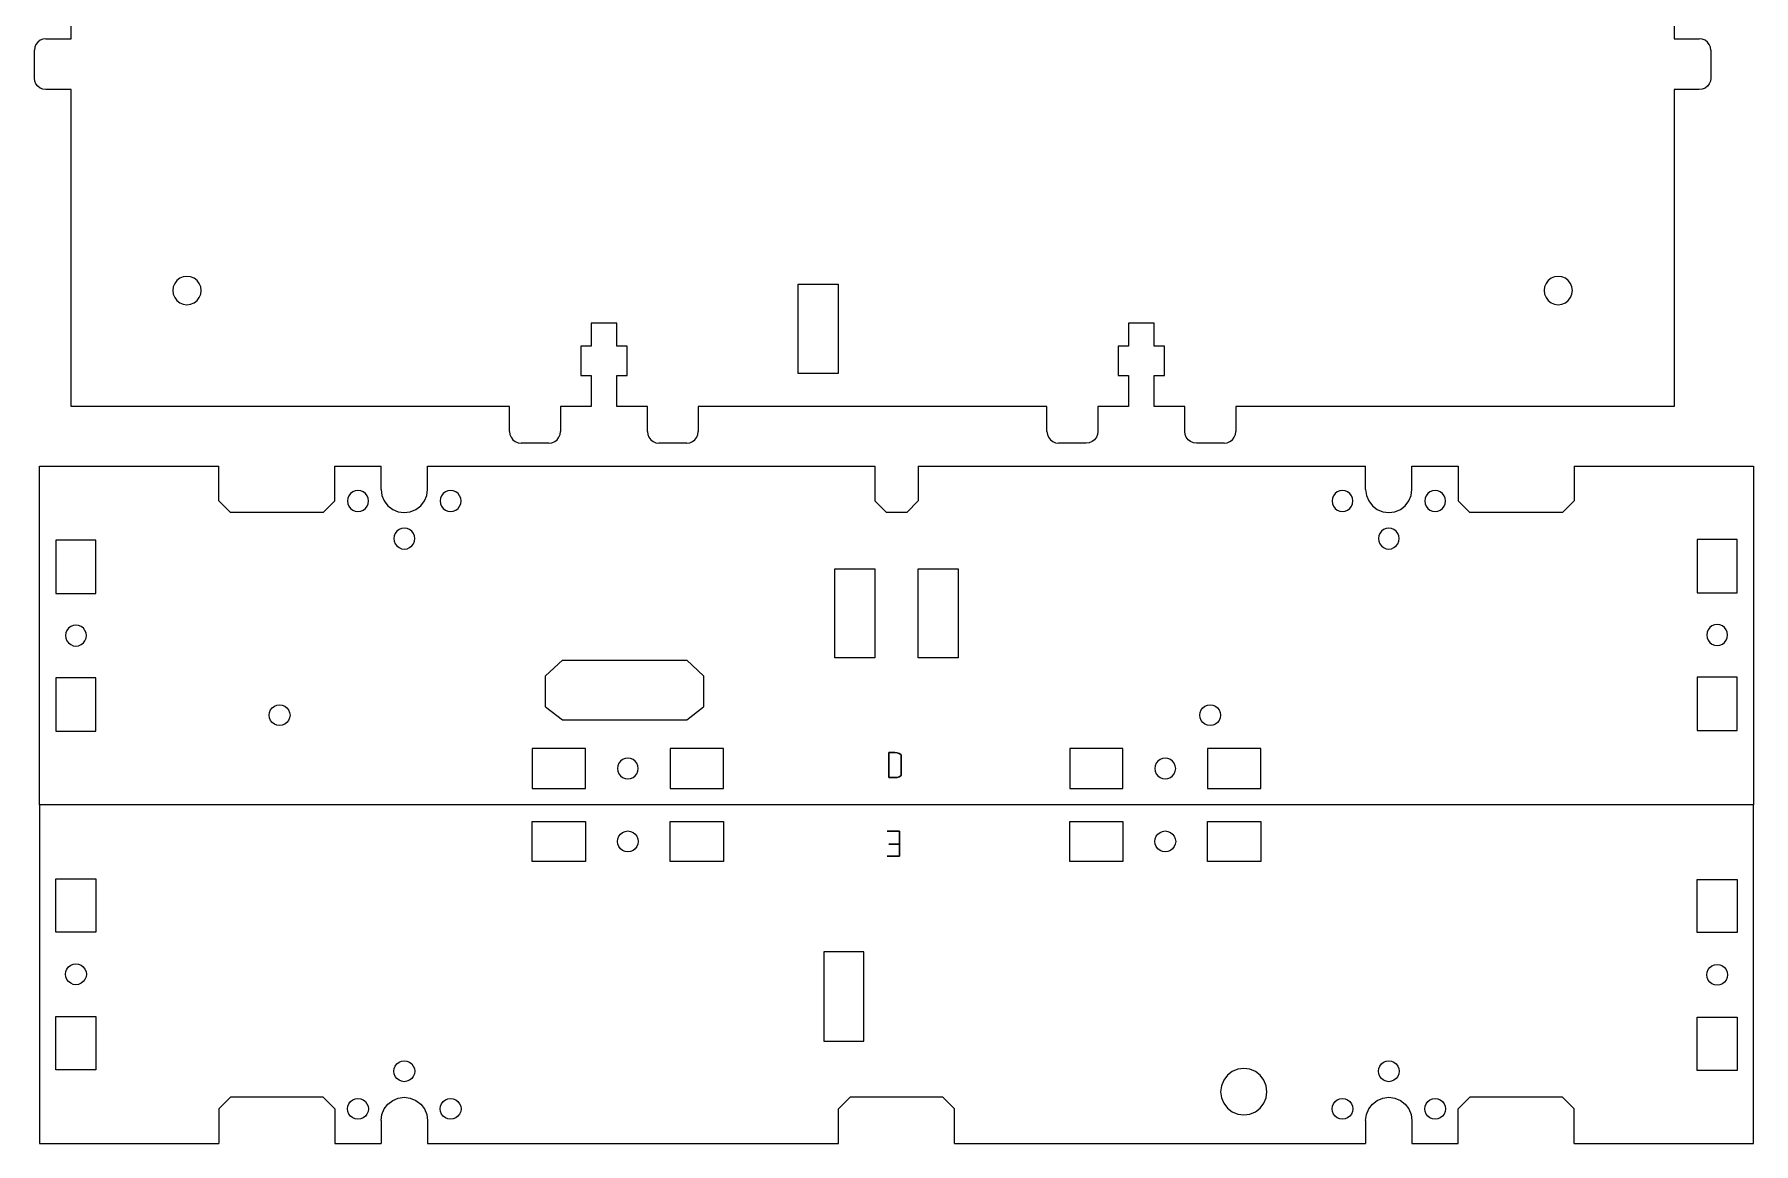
# Model space of a CAD drawing. Extents: x -328 to 346, y -469 to -6.
# Drawn here: x 48.7 to 345.6, y -469.4 to -277.8 of the extents above; entities that cross this region are included whole.
import ezdxf

# ---------------------------------------------------------------- set-up
doc = ezdxf.new("R2010")
doc.units = 0
doc.layers.get('0').update_dxf_attribs({"linetype": 'CONTINUOUS'})

msp = doc.modelspace()

# ---------------------------------------------------------------- linework, layer by layer
at = {"color": 4}
for points in [[(55.052491, -278.542241), (55.052491, -273.242248)], [(331.852411, -273.242248), (331.852411, -278.542241)], [(49.702489, -278.810182), (49.288271, -279.128021)], [(50.184863, -278.610369), (49.702489, -278.810182)], [(50.702487, -278.542241), (50.184863, -278.610369)], [(50.702487, -278.542241), (55.052491, -278.542241)], [(331.852411, -278.542241), (336.202415, -278.542241)], [(336.720039, -278.610397), (336.202415, -278.542241)], [(337.202413, -278.810182), (336.720039, -278.610397)], [(337.616602, -279.128021), (337.202413, -278.810182)], [(48.770647, -280.024585), (48.702491, -280.542237)], [(48.770647, -285.859868), (48.702491, -285.342216), (48.702491, -280.542237)], [(48.970432, -279.542239), (48.770647, -280.024585)], [(49.288271, -279.128021), (48.970432, -279.542239)], [(337.934441, -279.542239), (337.616602, -279.128021)], [(338.134254, -280.024613), (337.934441, -279.542239)], [(338.202411, -280.542237), (338.134254, -280.024613)], [(338.202411, -280.542237), (338.202411, -285.342244)], [(48.970432, -286.342242), (48.770647, -285.859868)], [(49.288271, -286.756431), (48.970432, -286.342242)], [(49.702489, -287.07427), (49.288271, -286.756431)], [(50.184863, -287.274083), (49.702489, -287.07427)], [(50.702487, -287.34224), (50.184863, -287.274083)], [(55.052491, -287.34224), (50.702487, -287.34224)], [(55.052491, -342.042212), (55.052491, -287.34224)], [(336.720039, -287.274083), (336.202415, -287.34224), (331.852411, -287.34224)], [(331.852411, -287.34224), (331.852411, -342.042212)], [(337.202413, -287.07427), (336.720039, -287.274083)], [(337.616602, -286.75646), (337.202413, -287.07427)], [(337.934441, -286.342242), (337.616602, -286.75646)], [(338.134254, -285.859868), (337.934441, -286.342242)], [(338.202411, -285.342244), (338.134254, -285.859868)], [(149.252483, -327.692228), (144.852469, -327.692228)], [(144.852469, -327.692228), (144.852469, -331.642211)], [(149.252483, -331.642211), (149.252483, -327.692228)], [(242.052444, -327.692228), (237.65243, -327.692228)], [(237.65243, -327.692228), (237.65243, -331.642211)], [(242.052444, -331.642211), (242.052444, -327.692228)], [(144.852469, -331.642211), (143.052484, -331.642211)], [(143.052484, -331.642211), (143.052484, -336.74222)], [(151.052468, -331.642211), (149.252483, -331.642211)], [(149.252483, -336.74222), (151.052468, -336.74222), (151.052468, -331.642211)], [(237.65243, -331.642211), (235.852445, -331.642211)], [(235.852445, -331.642211), (235.852445, -336.74222)], [(243.852457, -331.642211), (242.052444, -331.642211)], [(242.052444, -336.74222), (243.852457, -336.74222), (243.852457, -331.642211)], [(143.052484, -336.74222), (144.852469, -336.74222)], [(144.852469, -336.74222), (144.852469, -342.042212)], [(149.252483, -342.042212), (149.252483, -336.74222)], [(235.852445, -336.74222), (237.65243, -336.74222)], [(237.65243, -336.74222), (237.65243, -342.042212)], [(242.052444, -342.042212), (242.052444, -336.74222)], [(130.752477, -342.042212), (55.052491, -342.042212)], [(130.752477, -346.392216), (130.752477, -342.042212)], [(144.852469, -342.042212), (139.552477, -342.042212)], [(139.552477, -342.042212), (139.552477, -346.392216)], [(154.552475, -342.042212), (149.252483, -342.042212)], [(154.552475, -346.392216), (154.552475, -342.042212)], [(223.552439, -342.042212), (163.352474, -342.042212)], [(163.352474, -342.042212), (163.352474, -346.392216)], [(223.552439, -346.392216), (223.552439, -342.042212)], [(232.352438, -342.042212), (232.352438, -346.392216)], [(237.65243, -342.042212), (232.352438, -342.042212)], [(247.352436, -342.042212), (242.052444, -342.042212)], [(247.420593, -346.90984), (247.352436, -346.392216), (247.352436, -342.042212)], [(256.152436, -342.042212), (256.152436, -346.392216)], [(331.852411, -342.042212), (256.152436, -342.042212)], [(130.752477, -346.392216), (130.820634, -346.90984)], [(130.820634, -346.90984), (131.020419, -347.392214)], [(139.284535, -347.392214), (139.48432, -346.90984)], [(139.48432, -346.90984), (139.552477, -346.392216)], [(154.552475, -346.392216), (154.620603, -346.90984)], [(154.620603, -346.90984), (154.820417, -347.392214)], [(163.084504, -347.392214), (163.284318, -346.90984)], [(163.284318, -346.90984), (163.352474, -346.392216)], [(223.552439, -346.392216), (223.620595, -346.90984)], [(223.620595, -346.90984), (223.820409, -347.392214)], [(232.28431, -346.90984), (232.084496, -347.392214)], [(232.352438, -346.392216), (232.28431, -346.90984)], [(247.620378, -347.392214), (247.420593, -346.90984)], [(255.884494, -347.392214), (256.084279, -346.90984)], [(256.084279, -346.90984), (256.152436, -346.392216)], [(131.020419, -347.392214), (131.338258, -347.806432)], [(131.338258, -347.806432), (131.752475, -348.124271)], [(131.752475, -348.124271), (132.23485, -348.324056)], [(132.23485, -348.324056), (132.752473, -348.392212)], [(137.552481, -348.392212), (132.752473, -348.392212)], [(137.552481, -348.392212), (138.070105, -348.324056)], [(138.070105, -348.324056), (138.552479, -348.124271)], [(138.552479, -348.124271), (138.966696, -347.806432)], [(138.966696, -347.806432), (139.284535, -347.392214)], [(154.820417, -347.392214), (155.138255, -347.806432)], [(155.138255, -347.806432), (155.552473, -348.124271)], [(155.552473, -348.124271), (156.034819, -348.324056)], [(156.034819, -348.324056), (156.552471, -348.392212)], [(161.35245, -348.392212), (156.552471, -348.392212)], [(161.35245, -348.392212), (161.870102, -348.324056)], [(161.870102, -348.324056), (162.352476, -348.124271)], [(162.352476, -348.124271), (162.766666, -347.806432)], [(162.766666, -347.806432), (163.084504, -347.392214)], [(223.820409, -347.392214), (224.138247, -347.806432)], [(224.138247, -347.806432), (224.552437, -348.124271)], [(224.552437, -348.124271), (225.034811, -348.324056)], [(225.034811, -348.324056), (225.552463, -348.392212)], [(230.870094, -348.324056), (230.352442, -348.392212), (225.552463, -348.392212)], [(231.35244, -348.124271), (230.870094, -348.324056)], [(231.766658, -347.806432), (231.35244, -348.124271)], [(232.084496, -347.392214), (231.766658, -347.806432)], [(247.938217, -347.806432), (247.620378, -347.392214)], [(248.352434, -348.124271), (247.938217, -347.806432)], [(248.834808, -348.324056), (248.352434, -348.124271)], [(249.352432, -348.392212), (248.834808, -348.324056)], [(254.15244, -348.392212), (249.352432, -348.392212)], [(254.15244, -348.392212), (254.670063, -348.324056)], [(254.670063, -348.324056), (255.152438, -348.124271)], [(255.152438, -348.124271), (255.566655, -347.806432)], [(255.566655, -347.806432), (255.884494, -347.392214)]]:
    msp.add_lwpolyline(points, dxfattribs=at)
at = {"color": 7}
for points in [[(73.320086, -320.309803), (72.930732, -320.81721)], [(73.827493, -319.920449), (73.320086, -320.309803)], [(74.418382, -319.675706), (73.827493, -319.920449)], [(75.052507, -319.592225), (74.418382, -319.675706)], [(75.686604, -319.675706), (75.052507, -319.592225)], [(76.277493, -319.920449), (75.686604, -319.675706)], [(76.7849, -320.309803), (76.277493, -319.920449)], [(77.174254, -320.81721), (76.7849, -320.309803)], [(310.120002, -320.309803), (309.730648, -320.81721)], [(310.627409, -319.920449), (310.120002, -320.309803)], [(311.218298, -319.675706), (310.627409, -319.920449)], [(311.852395, -319.592225), (311.218298, -319.675706)], [(312.48652, -319.675706), (311.852395, -319.592225)], [(313.077408, -319.920449), (312.48652, -319.675706)], [(314.302394, -322.042224), (314.218913, -321.408099), (313.97417, -320.81721), (313.584816, -320.309803), (313.077408, -319.920449)], [(72.685989, -321.408099), (72.602479, -322.042224)], [(72.602479, -322.042224), (72.685989, -322.676321)], [(72.930732, -320.81721), (72.685989, -321.408099)], [(72.685989, -322.676321), (72.930732, -323.26721)], [(72.930732, -323.26721), (73.320086, -323.774617)], [(75.052507, -324.492224), (75.686604, -324.408742), (76.277493, -324.163971), (76.7849, -323.774617), (77.174254, -323.26721), (77.419025, -322.676321), (77.502506, -322.042224)], [(77.419025, -321.408099), (77.174254, -320.81721)], [(77.502506, -322.042224), (77.419025, -321.408099)], [(180.602464, -320.942235), (187.502464, -320.942235)], [(180.602464, -336.342227), (180.602464, -320.942235)], [(187.502464, -320.942235), (187.502464, -336.342227)], [(309.485877, -321.408099), (309.402395, -322.042224)], [(309.402395, -322.042224), (309.485877, -322.676321)], [(309.730648, -320.81721), (309.485877, -321.408099)], [(309.485877, -322.676321), (309.730648, -323.26721)], [(309.730648, -323.26721), (310.120002, -323.774617)], [(313.584816, -323.774617), (313.97417, -323.26721)], [(313.97417, -323.26721), (314.218913, -322.676321)], [(314.218913, -322.676321), (314.302394, -322.042224)], [(73.320086, -323.774617), (73.827493, -324.163971)], [(73.827493, -324.163971), (74.418382, -324.408742)], [(74.418382, -324.408742), (75.052507, -324.492224)], [(310.120002, -323.774617), (310.627409, -324.163971)], [(310.627409, -324.163971), (311.218298, -324.408742)], [(311.218298, -324.408742), (311.852395, -324.492224)], [(311.852395, -324.492224), (312.48652, -324.408742)], [(312.48652, -324.408742), (313.077408, -324.163971)], [(313.077408, -324.163971), (313.584816, -323.774617)], [(187.502464, -336.342227), (180.602464, -336.342227)], [(102.842788, -357.926046), (102.781461, -358.39191)], [(102.781461, -358.39191), (102.842788, -358.857774)], [(103.02262, -357.491904), (102.842788, -357.926046)], [(102.842788, -358.857774), (103.02262, -359.291917)], [(103.308681, -357.119116), (103.02262, -357.491904)], [(103.681468, -356.833056), (103.308681, -357.119116)], [(104.115582, -356.653252), (103.681468, -356.833056)], [(104.581446, -356.591897), (104.115582, -356.653252)], [(105.047339, -356.653252), (104.581446, -356.591897)], [(105.481453, -356.833056), (105.047339, -356.653252)], [(105.85424, -357.119116), (105.481453, -356.833056)], [(106.140301, -357.491904), (105.85424, -357.119116)], [(106.320133, -357.926046), (106.140301, -357.491904)], [(106.140301, -359.291917), (106.320133, -358.857774)], [(106.38146, -358.39191), (106.320133, -357.926046)], [(106.320133, -358.857774), (106.38146, -358.39191)], [(118.841684, -357.926046), (118.780329, -358.39191)], [(118.780329, -358.39191), (118.841684, -358.857774), (119.021487, -359.291917)], [(119.021487, -357.491904), (118.841684, -357.926046)], [(119.307548, -357.119116), (119.021487, -357.491904)], [(119.680335, -356.833056), (119.307548, -357.119116)], [(120.114449, -356.653252), (119.680335, -356.833056)], [(120.580342, -356.591897), (120.114449, -356.653252)], [(121.046206, -356.653252), (120.580342, -356.591897)], [(121.480349, -356.833056), (121.046206, -356.653252)], [(121.853136, -357.119116), (121.480349, -356.833056)], [(122.139196, -357.491904), (121.853136, -357.119116)], [(122.319, -357.926046), (122.139196, -357.491904)], [(122.139196, -359.291917), (122.319, -358.857774)], [(122.380327, -358.39191), (122.319, -357.926046)], [(122.319, -358.857774), (122.380327, -358.39191)], [(272.842759, -357.926046), (272.781432, -358.39191), (272.842759, -358.857774)], [(273.022591, -357.491904), (272.842759, -357.926046)], [(272.842759, -358.857774), (273.022591, -359.291917)], [(273.308651, -357.119116), (273.022591, -357.491904)], [(273.681438, -356.833056), (273.308651, -357.119116)], [(274.115553, -356.653252), (273.681438, -356.833056)], [(274.581377, -356.591897), (274.115496, -356.653252)], [(275.047298, -356.653252), (274.581434, -356.591897)], [(275.481356, -356.833056), (275.047242, -356.653252)], [(275.854143, -357.119116), (275.481356, -356.833056)], [(276.14026, -357.491904), (275.8542, -357.119116)], [(276.320036, -357.926046), (276.140204, -357.491904)], [(276.140204, -359.291917), (276.320036, -358.857774)], [(276.381419, -358.39191), (276.320092, -357.926046)], [(276.320092, -358.857774), (276.381419, -358.39191)], [(288.84166, -357.926046), (288.780305, -358.39191)], [(288.780305, -358.39191), (288.84166, -358.857774)], [(289.021464, -357.491904), (288.84166, -357.926046)], [(288.84166, -358.857774), (289.021464, -359.291917)], [(289.307524, -357.119116), (289.021464, -357.491904)], [(289.680311, -356.833056), (289.307524, -357.119116)], [(290.114454, -356.653252), (289.680311, -356.833056)], [(290.580318, -356.591897), (290.114454, -356.653252)], [(291.046182, -356.653252), (290.580318, -356.591897)], [(291.480325, -356.833056), (291.046182, -356.653252)], [(291.853112, -357.119116), (291.480325, -356.833056)], [(292.139172, -357.491904), (291.853112, -357.119116)], [(292.318976, -357.926046), (292.139172, -357.491904)], [(292.139172, -359.291917), (292.318976, -358.857774)], [(292.380303, -358.39191), (292.318976, -357.926046)], [(292.318976, -358.857774), (292.380303, -358.39191)], [(103.02262, -359.291917), (103.308681, -359.664704)], [(103.308681, -359.664704), (103.681468, -359.950765)], [(103.681468, -359.950765), (104.115582, -360.130568)], [(104.115582, -360.130568), (104.581446, -360.191895)], [(104.581446, -360.191895), (105.047339, -360.130568)], [(105.047339, -360.130568), (105.481453, -359.950765)], [(105.481453, -359.950765), (105.85424, -359.664704)], [(105.85424, -359.664704), (106.140301, -359.291917)], [(119.021487, -359.291917), (119.307548, -359.664704)], [(119.307548, -359.664704), (119.680335, -359.950765)], [(119.680335, -359.950765), (120.114449, -360.130568)], [(120.114449, -360.130568), (120.580342, -360.191895)], [(120.580342, -360.191895), (121.046206, -360.130568)], [(121.046206, -360.130568), (121.480349, -359.950765), (121.853136, -359.664704)], [(121.853136, -359.664704), (122.139196, -359.291917)], [(273.022591, -359.291917), (273.308651, -359.664704)], [(273.308651, -359.664704), (273.681438, -359.950765)], [(273.681438, -359.950765), (274.115553, -360.130568)], [(274.115496, -360.130568), (274.581377, -360.191895)], [(274.581377, -360.191895), (275.047242, -360.130568)], [(275.047298, -360.130568), (275.481412, -359.950765)], [(275.481412, -359.950765), (275.8542, -359.664704)], [(275.8542, -359.664704), (276.14026, -359.291917)], [(289.021464, -359.291917), (289.307524, -359.664704)], [(289.307524, -359.664704), (289.680311, -359.950765)], [(289.680311, -359.950765), (290.114454, -360.130568)], [(290.114454, -360.130568), (290.580318, -360.191895)], [(290.580318, -360.191895), (291.046182, -360.130568)], [(291.046182, -360.130568), (291.480325, -359.950765)], [(291.480325, -359.950765), (291.853112, -359.664704)], [(291.853112, -359.664704), (292.139172, -359.291917)], [(52.431484, -365.141904), (52.431484, -374.341897)], [(59.331507, -365.141904), (52.431484, -365.141904)], [(52.431484, -374.341897), (59.331507, -374.341897), (59.331507, -365.141904)], [(110.8428, -364.426019), (110.781445, -364.891911)], [(110.781445, -364.891911), (110.8428, -365.357776)], [(111.022604, -363.991905), (110.8428, -364.426019)], [(111.308665, -363.619117), (111.022604, -363.991905)], [(111.681452, -363.333057), (111.308665, -363.619117)], [(112.115594, -363.153253), (111.681452, -363.333057)], [(112.581459, -363.091898), (112.115594, -363.153253)], [(113.047323, -363.153253), (112.581459, -363.091898)], [(113.481465, -363.333057), (113.047323, -363.153253)], [(113.854253, -363.619117), (113.481465, -363.333057)], [(114.140313, -363.991905), (113.854253, -363.619117)], [(114.320117, -364.426019), (114.140313, -363.991905)], [(114.381444, -364.891911), (114.320117, -364.426019)], [(114.320117, -365.357776), (114.381444, -364.891911)], [(280.84276, -364.426019), (280.781433, -364.891911)], [(280.781433, -364.891911), (280.84276, -365.357776)], [(281.022563, -363.991905), (280.84276, -364.426019)], [(281.308624, -363.619117), (281.022563, -363.991905)], [(281.681411, -363.333057), (281.308624, -363.619117)], [(282.115554, -363.153253), (281.681411, -363.333057)], [(282.581406, -363.091898), (282.115554, -363.153253)], [(283.047299, -363.153253), (282.581406, -363.091898)], [(283.481441, -363.333057), (283.047299, -363.153253)], [(283.854229, -363.619117), (283.481441, -363.333057)], [(284.140289, -363.991905), (283.854229, -363.619117)], [(284.320093, -364.426019), (284.140289, -363.991905)], [(284.320093, -365.357776), (284.381448, -364.891911), (284.320093, -364.426019)], [(342.731429, -365.041912), (335.831406, -365.041912), (335.831406, -374.241905)], [(342.731429, -374.241905), (342.731429, -365.041912)], [(110.8428, -365.357776), (111.022604, -365.791918)], [(111.022604, -365.791918), (111.308665, -366.164705)], [(111.308665, -366.164705), (111.681452, -366.450738)], [(111.681452, -366.450738), (112.115594, -366.63057)], [(112.115594, -366.63057), (112.581459, -366.691896)], [(112.581459, -366.691896), (113.047323, -366.63057)], [(113.047323, -366.63057), (113.481465, -366.450738)], [(113.481465, -366.450738), (113.854253, -366.164705)], [(113.854253, -366.164705), (114.140313, -365.791918)], [(114.140313, -365.791918), (114.320117, -365.357776)], [(280.84276, -365.357776), (281.022563, -365.791918)], [(281.022563, -365.791918), (281.308624, -366.164705)], [(281.308624, -366.164705), (281.681411, -366.450738)], [(281.681411, -366.450738), (282.115554, -366.63057)], [(282.115554, -366.63057), (282.581406, -366.691896)], [(282.581406, -366.691896), (283.047299, -366.63057)], [(283.047299, -366.63057), (283.481441, -366.450738)], [(283.481441, -366.450738), (283.854229, -366.164705)], [(283.854229, -366.164705), (284.140289, -365.791918)], [(284.140289, -365.791918), (284.320093, -365.357776)], [(186.931435, -370.091912), (193.83143, -370.091912), (193.83143, -385.491904)], [(186.931435, -385.491904), (186.931435, -370.091912)], [(208.231424, -370.091912), (208.231424, -385.491904), (201.331429, -385.491904), (201.331429, -370.091912), (208.231424, -370.091912)], [(335.831406, -374.241905), (342.731429, -374.241905)], [(55.415109, -379.901562), (54.980572, -380.081563)], [(55.88151, -379.840178), (55.415166, -379.901562)], [(56.347769, -379.901562), (55.881453, -379.840178)], [(56.782363, -380.081563), (56.347826, -379.901562)], [(338.38055, -379.981572), (338.007396, -380.267886)], [(338.815087, -379.80157), (338.38055, -379.981572)], [(339.281403, -379.740187), (338.815087, -379.80157)], [(339.747747, -379.80157), (339.281403, -379.740187)], [(340.182285, -379.981572), (339.747747, -379.80157)], [(340.555439, -380.267886), (340.182285, -379.981572)], [(54.079719, -381.641913), (54.141102, -382.108229)], [(54.141158, -381.175569), (54.079775, -381.641913)], [(54.32116, -380.741032), (54.141158, -381.175569)], [(54.141158, -382.108229), (54.32116, -382.542766)], [(54.607474, -380.367877), (54.32116, -380.741032)], [(54.32116, -382.542766), (54.607474, -382.915921)], [(54.980628, -380.081563), (54.607474, -380.367877)], [(54.607474, -382.915921), (54.980628, -383.202235), (55.415166, -383.382236)], [(57.155517, -380.367877), (56.782363, -380.081563)], [(56.782363, -383.202235), (57.155517, -382.915921)], [(57.441832, -380.741032), (57.155517, -380.367877)], [(57.155517, -382.915921), (57.441832, -382.542766)], [(57.621777, -381.175569), (57.441775, -380.741032)], [(57.441832, -382.542766), (57.621833, -382.108229)], [(57.683217, -381.641913), (57.621833, -381.175569)], [(57.621833, -382.108229), (57.683217, -381.641913)], [(337.54108, -381.075578), (337.479696, -381.541894)], [(337.479696, -381.541894), (337.54108, -382.008209)], [(337.721081, -380.64104), (337.54108, -381.075578)], [(337.54108, -382.008209), (337.721081, -382.442775)], [(338.007396, -380.267886), (337.721081, -380.64104)], [(337.721081, -382.442775), (338.007396, -382.815901)], [(338.007396, -382.815901), (338.38055, -383.102244)], [(340.182285, -383.102244), (340.555439, -382.815901)], [(340.841753, -380.64104), (340.555439, -380.267886)], [(340.555439, -382.815901), (340.841753, -382.442775)], [(341.021755, -381.075578), (340.841753, -380.64104)], [(340.841753, -382.442775), (341.021755, -382.008209)], [(341.083138, -381.541894), (341.021755, -381.075578)], [(341.021755, -382.008209), (341.083138, -381.541894)], [(55.415166, -383.382236), (55.88151, -383.44362)], [(55.881453, -383.44362), (56.347769, -383.382236)], [(56.347826, -383.382236), (56.782363, -383.202235)], [(139.906412, -385.863816), (136.943389, -388.563836)], [(139.906412, -385.863816), (161.360635, -385.863816)], [(164.233713, -388.563836), (161.360635, -385.863816)], [(193.83143, -385.491904), (186.931435, -385.491904)], [(338.38055, -383.102244), (338.815087, -383.282245)], [(338.815087, -383.282245), (339.281403, -383.343628)], [(339.281403, -383.343628), (339.747747, -383.282245)], [(339.747747, -383.282245), (340.182285, -383.102244)], [(136.943389, -393.963905), (136.943389, -388.563836)], [(164.233713, -388.563836), (164.233713, -393.963905)], [(335.831406, -388.84191), (335.831406, -398.041903)], [(342.731429, -388.84191), (335.831406, -388.84191)], [(342.731429, -398.041903), (342.731429, -388.84191)], [(59.331507, -388.941901), (52.431484, -388.941901)], [(52.431484, -388.941901), (52.431484, -398.141894)], [(59.331507, -398.141894), (59.331507, -388.941901)], [(91.045496, -393.591879), (91.51136, -393.653234), (91.945474, -393.833038), (92.31829, -394.119099), (92.604322, -394.491886), (92.784154, -394.926028), (92.845481, -395.391893), (92.784154, -395.857757), (92.604322, -396.291899), (92.31829, -396.664687), (91.945474, -396.950747), (91.51136, -397.130551), (91.045496, -397.191878), (90.579603, -397.130551), (90.145489, -396.950747), (89.772702, -396.664687), (89.486641, -396.291899), (89.306809, -395.857757), (89.245482, -395.391893), (89.306809, -394.926028), (89.486641, -394.491886), (89.772702, -394.119099), (90.145489, -393.833038), (90.579603, -393.653234), (91.045496, -393.591879)], [(136.943389, -393.963905), (139.906412, -396.203902)], [(161.360635, -396.203902), (164.233713, -393.963905)], [(251.745519, -393.591879), (252.211411, -393.653234), (252.645525, -393.833038), (253.018313, -394.119099), (253.304373, -394.491886), (253.484205, -394.926028), (253.545532, -395.391893), (253.484205, -395.857757), (253.304373, -396.291899), (253.018313, -396.664687), (252.645525, -396.950747), (252.211411, -397.130551), (251.745519, -397.191878), (251.279654, -397.130551), (250.845512, -396.950747), (250.472725, -396.664687), (250.186692, -396.291899), (250.00686, -395.857757), (249.945533, -395.391893), (250.00686, -394.926028), (250.186692, -394.491886), (250.472725, -394.119099), (250.845512, -393.833038), (251.279654, -393.653234), (251.745519, -393.591879)], [(139.906412, -396.203902), (161.360635, -396.203902)], [(52.431484, -398.141894), (59.331507, -398.141894)], [(335.831406, -398.041903), (342.731429, -398.041903)], [(134.681406, -401.141888), (134.681406, -408.041883)], [(143.881455, -401.141888), (134.681462, -401.141888)], [(143.881455, -408.041883), (143.881455, -401.141888)], [(149.621121, -403.691032), (149.44112, -404.12557)], [(149.907436, -403.317878), (149.621121, -403.691032)], [(150.28059, -403.031564), (149.907436, -403.317878)], [(150.715128, -402.851562), (150.28059, -403.031564)], [(151.181443, -402.790179), (150.715128, -402.851562)], [(151.647759, -402.851562), (151.181443, -402.790179)], [(152.082297, -403.031564), (151.647759, -402.851562)], [(152.455451, -403.317878), (152.082297, -403.031564)], [(152.741794, -403.691032), (152.455451, -403.317878)], [(152.983178, -404.591886), (152.921767, -404.12557), (152.741794, -403.691032)], [(158.48146, -401.141888), (158.48146, -408.041883)], [(167.681453, -401.141888), (158.48146, -401.141888)], [(167.681453, -408.041883), (167.681453, -401.141888)], [(236.681428, -401.141888), (227.481407, -401.141888), (227.48135, -408.041883)], [(236.681428, -408.041883), (236.681428, -401.141888)], [(242.421066, -403.691032), (242.241064, -404.12557)], [(242.707408, -403.317878), (242.421066, -403.691032)], [(243.080534, -403.031564), (242.707408, -403.317878)], [(243.5151, -402.851562), (243.080534, -403.031564)], [(243.981416, -402.790179), (243.5151, -402.851562)], [(244.447732, -402.851562), (243.981416, -402.790179)], [(244.882269, -403.031564), (244.447732, -402.851562)], [(245.255423, -403.317878), (244.882269, -403.031564)], [(245.541738, -403.691032), (245.255423, -403.317878)], [(245.721739, -404.12557), (245.541738, -403.691032)], [(260.481397, -401.141888), (251.281404, -401.141888)], [(251.281404, -401.141888), (251.281404, -408.041883), (260.481397, -408.041883)], [(260.481397, -408.041883), (260.481397, -401.141888)], [(149.44112, -404.12557), (149.379709, -404.591886)], [(149.379709, -404.591886), (149.44112, -405.058201)], [(149.44112, -405.058201), (149.621121, -405.492767)], [(149.621121, -405.492767), (149.907436, -405.865893)], [(149.907436, -405.865893), (150.28059, -406.152236)], [(150.28059, -406.152236), (150.715128, -406.332237)], [(150.715128, -406.332237), (151.181443, -406.39362)], [(151.181443, -406.39362), (151.647759, -406.332237)], [(151.647759, -406.332237), (152.082297, -406.152236)], [(152.082297, -406.152236), (152.455451, -405.865893)], [(152.455451, -405.865893), (152.741794, -405.492767)], [(152.741794, -405.492767), (152.921767, -405.058201)], [(152.921767, -405.058201), (152.983178, -404.591886)], [(242.241064, -404.12557), (242.179681, -404.591886)], [(242.179681, -404.591886), (242.241064, -405.058201)], [(242.241064, -405.058201), (242.421066, -405.492767)], [(242.421066, -405.492767), (242.707408, -405.865893)], [(242.707408, -405.865893), (243.080534, -406.152236)], [(243.080534, -406.152236), (243.5151, -406.332237)], [(243.5151, -406.332237), (243.981416, -406.39362)], [(243.981416, -406.39362), (244.447732, -406.332237)], [(244.447732, -406.332237), (244.882269, -406.152236)], [(244.882269, -406.152236), (245.255423, -405.865893)], [(245.255423, -405.865893), (245.541738, -405.492767)], [(245.541738, -405.492767), (245.721739, -405.058201)], [(245.783123, -404.591886), (245.721739, -404.12557)], [(245.721739, -405.058201), (245.783123, -404.591886)], [(134.681462, -408.041883), (143.881455, -408.041883)], [(158.48146, -408.041883), (167.681453, -408.041883)], [(227.481407, -408.041883), (236.681428, -408.041883)], [(345.581422, -410.891904), (49.581491, -410.891904)], [(134.679659, -420.641976), (134.679659, -413.741982)], [(134.679659, -413.741982), (143.879652, -413.741982)], [(143.879652, -413.741982), (143.879652, -420.641976)], [(150.278787, -415.631629), (150.713324, -415.451627)], [(150.713324, -415.451627), (151.17964, -415.390244)], [(151.17964, -415.390244), (151.645956, -415.451627)], [(151.645956, -415.451627), (152.080493, -415.631629)], [(158.479628, -420.641976), (158.479628, -413.741982)], [(158.479628, -413.741982), (167.679649, -413.741982)], [(167.679649, -413.741982), (167.679649, -420.641976)], [(227.479603, -420.641976), (227.479603, -413.741982)], [(227.479603, -413.741982), (236.679596, -413.741982)], [(236.679596, -413.741982), (236.679596, -420.641976)], [(243.078731, -415.631629), (243.513297, -415.451627)], [(243.513297, -415.451627), (243.979613, -415.390244)], [(243.979613, -415.390244), (244.445928, -415.451627)], [(244.445928, -415.451627), (244.880466, -415.631629)], [(251.279601, -413.741982), (260.479594, -413.741982)], [(251.279601, -420.641976), (251.279601, -413.741982)], [(260.479594, -413.741982), (260.479594, -420.641976)], [(149.377905, -417.191979), (149.439317, -416.725663)], [(149.439317, -417.658295), (149.377905, -417.191979)], [(149.439317, -416.725663), (149.61929, -416.291126)], [(149.61929, -418.092832), (149.439317, -417.658295)], [(149.61929, -416.291126), (149.905633, -415.917971)], [(149.905633, -418.465986), (149.61929, -418.092832)], [(149.905633, -415.917971), (150.278787, -415.631629)], [(150.278787, -418.752301), (149.905633, -418.465986)], [(152.080493, -415.631629), (152.453648, -415.917971)], [(152.453648, -418.465986), (152.080493, -418.752301)], [(152.453648, -415.917971), (152.73999, -416.291126)], [(152.73999, -418.092832), (152.453648, -418.465986)], [(152.73999, -416.291126), (152.919963, -416.725663)], [(152.919963, -417.658295), (152.73999, -418.092832)], [(152.919963, -416.725663), (152.981375, -417.191979)], [(152.981375, -417.191979), (152.919963, -417.658295)], [(242.177878, -417.191979), (242.239261, -416.725663)], [(242.239261, -417.658295), (242.177878, -417.191979)], [(242.239261, -416.725663), (242.419262, -416.291126)], [(242.419262, -418.092832), (242.239261, -417.658295)], [(242.419262, -416.291126), (242.705605, -415.917971)], [(242.705605, -418.465986), (242.419262, -418.092832)], [(242.705605, -415.917971), (243.078731, -415.631629)], [(243.078731, -418.752301), (242.705605, -418.465986)], [(244.880466, -415.631629), (245.25362, -415.917971)], [(245.25362, -418.465986), (244.880466, -418.752301)], [(245.25362, -415.917971), (245.539935, -416.291126)], [(245.539935, -418.092832), (245.25362, -418.465986)], [(245.539935, -416.291126), (245.719936, -416.725663)], [(245.719936, -417.658295), (245.539935, -418.092832)], [(245.719936, -416.725663), (245.781319, -417.191979)], [(245.781319, -417.191979), (245.719936, -417.658295)], [(143.879652, -420.641976), (134.679659, -420.641976)], [(150.713324, -418.932302), (150.278787, -418.752301)], [(151.17964, -418.993686), (150.713324, -418.932302)], [(151.645956, -418.932302), (151.17964, -418.993686)], [(152.080493, -418.752301), (151.645956, -418.932302)], [(167.679649, -420.641976), (158.479628, -420.641976)], [(236.679596, -420.641976), (227.479603, -420.641976)], [(243.513297, -418.932302), (243.078731, -418.752301)], [(243.979613, -418.993686), (243.513297, -418.932302)], [(244.445928, -418.932302), (243.979613, -418.993686)], [(244.880466, -418.752301), (244.445928, -418.932302)], [(260.479594, -420.641976), (251.279601, -420.641976)], [(52.429593, -423.64197), (59.329616, -423.64197)], [(52.429593, -432.841963), (52.429593, -423.64197)], [(59.329616, -423.64197), (59.329616, -432.841963)], [(335.829571, -423.741962), (342.729566, -423.741962)], [(335.829571, -432.941983), (335.829571, -423.741962)], [(342.729566, -423.741962), (342.729566, -432.941983)], [(59.329616, -432.841963), (52.429593, -432.841963)], [(342.729566, -432.941983), (335.829571, -432.941983)], [(185.029625, -451.691952), (191.929619, -451.691952), (191.929619, -436.29196), (185.029625, -436.29196), (185.029625, -451.691952)], [(54.139267, -439.675636), (54.319269, -439.241098)], [(54.319269, -439.241098), (54.605583, -438.867944)], [(54.605583, -438.867944), (54.978737, -438.581629)], [(54.978737, -438.581629), (55.413275, -438.401628)], [(55.413275, -438.401628), (55.879591, -438.340245)], [(55.879591, -438.340245), (56.345935, -438.401628)], [(56.345935, -438.401628), (56.780472, -438.581629)], [(56.780472, -438.581629), (57.153627, -438.867944)], [(57.153627, -438.867944), (57.439941, -439.241098)], [(57.439941, -439.241098), (57.619942, -439.675636)], [(337.539245, -439.775655), (337.719247, -439.341118)], [(337.719247, -439.341118), (338.005561, -438.967963)], [(338.005561, -438.967963), (338.378715, -438.681621)], [(338.378715, -438.681621), (338.813253, -438.501648)], [(338.813253, -438.501648), (339.279569, -438.440236)], [(339.279569, -438.440236), (339.745913, -438.501648)], [(339.745913, -438.501648), (340.18045, -438.681621)], [(340.18045, -438.681621), (340.553604, -438.967963)], [(340.553604, -438.967963), (340.839919, -439.341118)], [(340.839919, -439.341118), (341.01992, -439.775655)], [(54.077884, -440.14198), (54.139267, -439.675636)], [(54.139267, -440.608295), (54.077884, -440.14198)], [(54.319269, -441.042833), (54.139267, -440.608295)], [(54.605583, -441.415987), (54.319269, -441.042833)], [(54.978737, -441.702302), (54.605583, -441.415987)], [(55.413275, -441.882303), (54.978737, -441.702302)], [(55.879591, -441.943686), (55.413275, -441.882303)], [(56.345935, -441.882303), (55.879591, -441.943686)], [(56.780472, -441.702302), (56.345935, -441.882303)], [(57.153627, -441.415987), (56.780472, -441.702302)], [(57.439941, -441.042833), (57.153627, -441.415987)], [(57.619942, -440.608295), (57.439941, -441.042833)], [(57.619942, -439.675636), (57.681326, -440.14198)], [(57.681326, -440.14198), (57.619942, -440.608295)], [(337.477862, -440.241971), (337.539245, -439.775655)], [(337.539245, -440.708287), (337.477862, -440.241971)], [(337.719247, -441.142824), (337.539245, -440.708287)], [(338.005561, -441.515978), (337.719247, -441.142824)], [(338.378715, -441.802293), (338.005561, -441.515978)], [(338.813253, -441.982294), (338.378715, -441.802293)], [(339.279569, -442.043706), (338.813253, -441.982294)], [(339.745913, -441.982294), (339.279569, -442.043706)], [(340.18045, -441.802293), (339.745913, -441.982294)], [(340.553604, -441.515978), (340.18045, -441.802293)], [(340.839919, -441.142824), (340.553604, -441.515978)], [(341.01992, -440.708287), (340.839919, -441.142824)], [(341.01992, -439.775655), (341.081304, -440.241971)], [(341.081304, -440.241971), (341.01992, -440.708287)], [(52.429593, -447.441968), (59.329616, -447.441968)], [(52.429593, -456.641961), (52.429593, -447.441968)], [(59.329616, -447.441968), (59.329616, -456.641961)], [(335.829571, -447.541959), (342.729566, -447.541959)], [(335.829571, -456.741952), (335.829571, -447.541959)], [(342.729566, -447.541959), (342.729566, -456.741952)], [(59.329616, -456.641961), (52.429593, -456.641961)], [(110.779633, -456.891953), (110.840988, -456.426089)], [(110.840988, -457.357846), (110.779633, -456.891953)], [(110.840988, -456.426089), (111.020792, -455.991975)], [(111.020792, -455.991975), (111.306853, -455.619159)], [(111.306853, -455.619159), (111.67964, -455.333127)], [(111.67964, -455.333127), (112.113754, -455.153295)], [(112.113754, -455.153295), (112.579647, -455.091968)], [(112.579647, -455.091968), (113.045511, -455.153295)], [(113.045511, -455.153295), (113.479653, -455.333127)], [(113.479653, -455.333127), (113.852441, -455.619159)], [(113.852441, -455.619159), (114.138473, -455.991975)], [(114.138473, -455.991975), (114.318305, -456.426089)], [(114.318305, -456.426089), (114.379632, -456.891953)], [(114.379632, -456.891953), (114.318305, -457.357846)], [(256.504369, -456.556842), (255.539621, -456.956441), (254.711214, -457.592118)], [(257.539645, -456.420529), (256.504369, -456.556842)], [(258.574921, -456.556842), (257.539645, -456.420529)], [(259.539641, -456.956441), (258.574921, -456.556842)], [(260.368048, -457.592118), (259.539641, -456.956441)], [(280.77959, -456.891953), (280.840945, -456.426089)], [(280.840945, -457.357846), (280.77959, -456.891953)], [(280.840945, -456.426089), (281.020749, -455.991975)], [(281.020749, -455.991975), (281.306809, -455.619159)], [(281.306809, -455.619159), (281.679596, -455.333127)], [(281.679596, -455.333127), (282.113736, -455.153295)], [(282.113736, -455.153295), (282.5796, -455.091968)], [(282.5796, -455.091968), (283.045464, -455.153295)], [(283.045464, -455.153295), (283.479607, -455.333127)], [(283.479607, -455.333127), (283.852394, -455.619159)], [(283.852394, -455.619159), (284.138455, -455.991975)], [(284.138455, -455.991975), (284.318258, -456.426089)], [(284.318258, -456.426089), (284.379585, -456.891953)], [(284.379585, -456.891953), (284.318258, -457.357846)], [(342.729566, -456.741952), (335.829571, -456.741952)], [(111.020792, -457.79196), (110.840988, -457.357846)], [(111.306853, -458.164747), (111.020792, -457.79196)], [(111.67964, -458.450808), (111.306853, -458.164747)], [(112.113754, -458.63064), (111.67964, -458.450808)], [(112.579647, -458.691966), (112.113754, -458.63064)], [(113.045511, -458.63064), (112.579647, -458.691966)], [(113.479653, -458.450808), (113.045511, -458.63064)], [(113.852441, -458.164747), (113.479653, -458.450808)], [(114.138473, -457.79196), (113.852441, -458.164747)], [(114.318305, -457.357846), (114.138473, -457.79196)], [(253.675938, -459.385274), (253.539625, -460.420549)], [(254.075537, -458.420553), (253.675938, -459.385274)], [(254.711214, -457.592118), (254.075537, -458.420553)], [(261.003725, -458.420553), (260.368048, -457.592118)], [(261.403324, -459.385274), (261.003725, -458.420553)], [(261.539637, -460.420549), (261.403324, -459.385274)], [(281.020749, -457.79196), (280.840945, -457.357846)], [(281.306809, -458.164747), (281.020749, -457.79196)], [(281.679596, -458.450808), (281.306809, -458.164747)], [(282.113736, -458.63064), (281.679596, -458.450808)], [(282.5796, -458.691966), (282.113736, -458.63064)], [(283.045464, -458.63064), (282.5796, -458.691966)], [(283.479607, -458.450808), (283.045464, -458.63064)], [(283.852394, -458.164747), (283.479607, -458.450808)], [(284.138455, -457.79196), (283.852394, -458.164747)], [(284.318258, -457.357846), (284.138455, -457.79196)], [(102.779649, -463.391954), (102.840976, -462.92609)], [(102.840976, -462.92609), (103.020808, -462.491948)], [(103.020808, -462.491948), (103.30684, -462.11916)], [(103.30684, -462.11916), (103.679656, -461.833128)], [(103.679656, -461.833128), (104.11377, -461.653296), (104.579634, -461.591969)], [(104.579634, -461.591969), (105.045527, -461.653296), (105.479641, -461.833128)], [(105.479641, -461.833128), (105.852428, -462.11916)], [(105.852428, -462.11916), (106.138489, -462.491948)], [(106.138489, -462.491948), (106.318321, -462.92609)], [(106.318321, -462.92609), (106.379648, -463.391954), (106.318321, -463.857847)], [(118.778517, -463.391954), (118.839844, -462.92609)], [(118.839844, -462.92609), (119.019676, -462.491948)], [(119.019676, -462.491948), (119.305736, -462.11916)], [(119.305736, -462.11916), (119.678523, -461.833128)], [(119.678523, -461.833128), (120.112638, -461.653296)], [(120.112638, -461.653296), (120.57853, -461.591969)], [(120.57853, -461.591969), (121.044394, -461.653296)], [(121.044394, -461.653296), (121.478508, -461.833128)], [(121.478508, -461.833128), (121.851324, -462.11916)], [(121.851324, -462.11916), (122.137356, -462.491948)], [(122.137356, -462.491948), (122.317188, -462.92609)], [(122.317188, -462.92609), (122.378515, -463.391954)], [(253.539625, -460.420549), (253.675938, -461.455825)], [(253.675938, -461.455825), (254.075537, -462.420545)], [(254.075537, -462.420545), (254.711214, -463.24898)], [(260.368048, -463.24898), (261.003725, -462.420545), (261.403324, -461.455825)], [(261.403324, -461.455825), (261.539637, -460.420549)], [(272.779606, -463.391954), (272.840933, -462.92609)], [(272.840933, -462.92609), (273.020765, -462.491948)], [(273.020765, -462.491948), (273.306825, -462.11916)], [(273.306825, -462.11916), (273.679612, -461.833128)], [(273.679612, -461.833128), (274.113727, -461.653296)], [(274.113727, -461.653296), (274.579591, -461.591969)], [(274.579591, -461.591969), (275.045483, -461.653296)], [(275.045483, -461.653296), (275.479597, -461.833128)], [(275.479597, -461.833128), (275.852385, -462.11916)], [(275.852385, -462.11916), (276.138445, -462.491948)], [(276.138445, -462.491948), (276.318277, -462.92609)], [(276.318277, -462.92609), (276.379604, -463.391954)], [(288.77847, -463.391954), (288.839825, -462.92609)], [(288.839825, -462.92609), (289.019629, -462.491948)], [(289.019629, -462.491948), (289.30569, -462.11916)], [(289.30569, -462.11916), (289.678477, -461.833128)], [(289.678477, -461.833128), (290.112619, -461.653296)], [(290.112619, -461.653296), (290.578484, -461.591969)], [(290.578484, -461.591969), (291.044348, -461.653296)], [(291.044348, -461.653296), (291.47849, -461.833128)], [(291.47849, -461.833128), (291.851278, -462.11916)], [(291.851278, -462.11916), (292.137338, -462.491948)], [(292.137338, -462.491948), (292.317142, -462.92609)], [(292.317142, -462.92609), (292.378469, -463.391954)], [(102.840976, -463.857847), (102.779649, -463.391954)], [(103.020808, -464.291961), (102.840976, -463.857847)], [(103.30684, -464.664748), (103.020808, -464.291961)], [(103.679656, -464.950809), (103.30684, -464.664748)], [(104.11377, -465.130612), (103.679656, -464.950809)], [(104.579634, -465.191968), (104.11377, -465.130612)], [(105.045527, -465.130612), (104.579634, -465.191968)], [(105.479641, -464.950809), (105.045527, -465.130612)], [(105.852428, -464.664748), (105.479641, -464.950809)], [(106.138489, -464.291961), (105.852428, -464.664748)], [(106.318321, -463.857847), (106.138489, -464.291961)], [(118.839844, -463.857847), (118.778517, -463.391954)], [(119.019676, -464.291961), (118.839844, -463.857847)], [(119.305736, -464.664748), (119.019676, -464.291961)], [(119.678523, -464.950809), (119.305736, -464.664748)], [(120.112638, -465.130612), (119.678523, -464.950809)], [(120.57853, -465.191968), (120.112638, -465.130612)], [(121.044394, -465.130612), (120.57853, -465.191968)], [(121.478508, -464.950809), (121.044394, -465.130612)], [(121.851324, -464.664748), (121.478508, -464.950809)], [(122.137356, -464.291961), (121.851324, -464.664748)], [(122.317188, -463.857847), (122.137356, -464.291961)], [(122.378515, -463.391954), (122.317188, -463.857847)], [(254.711214, -463.24898), (255.539621, -463.88463), (256.504369, -464.284228)], [(256.504369, -464.284228), (257.539645, -464.420541)], [(257.539645, -464.420541), (258.574921, -464.284228)], [(258.574921, -464.284228), (259.539641, -463.88463)], [(259.539641, -463.88463), (260.368048, -463.24898)], [(272.840933, -463.857847), (272.779606, -463.391954)], [(273.020765, -464.291961), (272.840933, -463.857847)], [(273.306825, -464.664748), (273.020765, -464.291961)], [(273.679612, -464.950809), (273.306825, -464.664748)], [(274.113727, -465.130612), (273.679612, -464.950809)], [(274.579591, -465.191968), (274.113727, -465.130612)], [(275.045483, -465.130612), (274.579591, -465.191968)], [(275.479597, -464.950809), (275.045483, -465.130612)], [(275.852385, -464.664748), (275.479597, -464.950809)], [(276.138445, -464.291961), (275.852385, -464.664748)], [(276.318277, -463.857847), (276.138445, -464.291961)], [(276.379604, -463.391954), (276.318277, -463.857847)], [(288.839825, -463.857847), (288.77847, -463.391954)], [(289.019629, -464.291961), (288.839825, -463.857847)], [(289.30569, -464.664748), (289.019629, -464.291961)], [(289.678477, -464.950809), (289.30569, -464.664748)], [(290.112619, -465.130612), (289.678477, -464.950809)], [(290.578484, -465.191968), (290.112619, -465.130612)], [(291.044348, -465.130612), (290.578484, -465.191968)], [(291.47849, -464.950809), (291.044348, -465.130612)], [(291.851278, -464.664748), (291.47849, -464.950809)], [(292.137338, -464.291961), (291.851278, -464.664748)], [(292.317142, -463.857847), (292.137338, -464.291961)], [(292.378469, -463.391954), (292.317142, -463.857847)]]:
    msp.add_lwpolyline(points, dxfattribs=at)
at = {"color": 5}
for points in [[(49.581491, -352.391922), (80.581458, -352.391922)], [(49.581491, -410.891904), (49.581491, -352.391922)], [(80.581458, -358.39191), (80.581458, -352.391922)], [(100.581446, -352.391922), (108.581467, -352.391922)], [(100.581446, -358.39191), (100.581446, -352.391922)], [(108.581467, -356.391914), (108.581467, -352.391922)], [(116.581451, -352.391922), (193.83143, -352.391922)], [(116.581451, -356.391914), (116.581451, -352.391922)], [(193.831374, -352.391922), (193.831374, -358.39191)], [(201.331373, -352.391922), (201.331373, -358.39191)], [(201.331373, -352.391922), (278.581369, -352.391922)], [(278.581426, -356.391914), (278.581426, -352.391922)], [(286.581427, -356.391914), (286.581427, -352.391922)], [(286.581427, -352.391922), (294.581439, -352.391922)], [(294.581439, -352.391922), (294.581439, -358.39191)], [(314.581427, -352.391922), (314.581427, -358.39191)], [(314.581427, -352.391922), (345.581422, -352.391922)], [(345.581422, -352.391922), (345.581422, -410.891904)], [(80.581458, -358.39191), (82.581454, -360.391906)], [(100.581446, -358.39191), (98.58145, -360.391906)], [(108.581467, -356.391914), (108.717752, -357.42719)], [(108.717752, -357.42719), (109.11735, -358.39191)], [(109.11735, -358.39191), (109.753027, -359.220345)], [(109.753027, -359.220345), (110.581463, -359.856023)], [(114.581455, -359.856023), (115.40989, -359.220345)], [(115.40989, -359.220345), (116.045567, -358.39191)], [(116.045567, -358.39191), (116.445165, -357.42719)], [(116.445165, -357.42719), (116.581451, -356.391914)], [(193.831374, -358.39191), (195.83137, -360.391906)], [(201.331373, -358.39191), (199.331377, -360.391906), (195.83137, -360.391906)], [(278.581426, -356.391914), (278.717711, -357.42719)], [(278.717711, -357.42719), (279.117309, -358.39191)], [(279.117309, -358.39191), (279.752987, -359.220345)], [(279.752987, -359.220345), (280.581422, -359.856023)], [(284.581431, -359.856023), (285.409866, -359.220345)], [(285.409866, -359.220345), (286.045543, -358.39191)], [(286.045543, -358.39191), (286.445142, -357.42719)], [(286.445142, -357.42719), (286.581427, -356.391914)], [(294.581439, -358.39191), (296.581435, -360.391906)], [(314.581427, -358.39191), (312.581431, -360.391906)], [(98.58145, -360.391906), (82.581454, -360.391906)], [(110.581463, -359.856023), (111.546183, -360.255621)], [(111.546183, -360.255621), (112.581459, -360.391906)], [(112.581459, -360.391906), (113.616734, -360.255621)], [(113.616734, -360.255621), (114.581455, -359.856023)], [(280.581422, -359.856023), (281.546142, -360.255621)], [(281.546142, -360.255621), (282.581406, -360.391906)], [(282.581406, -360.391906), (283.61671, -360.255621)], [(283.61671, -360.255621), (284.581431, -359.856023)], [(312.581431, -360.391906), (296.581435, -360.391906)], [(49.579601, -410.891989), (49.579601, -469.39197)], [(345.579587, -469.39197), (345.579587, -410.891989)], [(80.579595, -463.391954), (82.579591, -461.391958)], [(98.579587, -461.391958), (82.579591, -461.391958)], [(100.579583, -463.391954), (98.579587, -461.391958)], [(109.115538, -463.391954), (109.751216, -462.563519)], [(109.751216, -462.563519), (110.579651, -461.92787), (111.544371, -461.528243)], [(111.544371, -461.528243), (112.579647, -461.391958)], [(112.579647, -461.391958), (113.614922, -461.528243)], [(113.614922, -461.528243), (114.579643, -461.92787)], [(114.579643, -461.92787), (115.408078, -462.563519)], [(115.408078, -462.563519), (116.043755, -463.391954)], [(187.579615, -463.391954), (189.579611, -461.391958)], [(205.579607, -461.391958), (189.579611, -461.391958)], [(207.579603, -463.391954), (205.579607, -461.391958)], [(279.115495, -463.391954), (279.751172, -462.563519)], [(279.751172, -462.563519), (280.579607, -461.92787)], [(280.579607, -461.92787), (281.544327, -461.528243)], [(281.544327, -461.528243), (282.5796, -461.391958)], [(282.5796, -461.391958), (283.614876, -461.528243)], [(283.614876, -461.528243), (284.579596, -461.92787)], [(284.579596, -461.92787), (285.408031, -462.563519)], [(285.408031, -462.563519), (286.043709, -463.391954)], [(294.579604, -463.391954), (296.5796, -461.391958)], [(312.579597, -461.391958), (296.5796, -461.391958)], [(314.579593, -463.391954), (312.579597, -461.391958)], [(80.579595, -463.391954), (80.579595, -469.39197)], [(100.579583, -463.391954), (100.579583, -469.39197)], [(108.579655, -465.39195), (108.71594, -464.356674)], [(108.579655, -465.39195), (108.579655, -469.39197)], [(108.71594, -464.356674), (109.115538, -463.391954)], [(116.043755, -463.391954), (116.443354, -464.356674)], [(116.443354, -464.356674), (116.579639, -465.39195)], [(116.579639, -465.39195), (116.579639, -469.39197)], [(187.579615, -469.39197), (187.579615, -463.391954)], [(207.579603, -469.39197), (207.579603, -463.391954)], [(278.579611, -465.39195), (278.715896, -464.356674)], [(278.579611, -465.39195), (278.579611, -469.39197)], [(278.715896, -464.356674), (279.115495, -463.391954)], [(286.043709, -463.391954), (286.443307, -464.356674)], [(286.443307, -464.356674), (286.579592, -465.39195)], [(286.579592, -465.39195), (286.579592, -469.39197)], [(294.579604, -469.39197), (294.579604, -463.391954)], [(314.579593, -469.39197), (314.579593, -463.391954)], [(49.579601, -469.39197), (80.579595, -469.39197)], [(100.579583, -469.39197), (108.579655, -469.39197)], [(116.579639, -469.39197), (187.579615, -469.39197)], [(207.579603, -469.39197), (278.579611, -469.39197)], [(286.579592, -469.39197), (294.579604, -469.39197)], [(314.579593, -469.39197), (345.579587, -469.39197)]]:
    msp.add_lwpolyline(points, dxfattribs=at)
at = {"color": 1}
for points in [[(196.24539, -406.169084), (196.24539, -401.86116), (197.263168, -401.86116), (197.697113, -401.897058), (198.062393, -402.004726), (198.305894, -402.160823), (198.366769, -402.248256), (198.387089, -402.341897), (198.387089, -405.688319), (198.366769, -405.784698), (198.305922, -405.874078), (198.062421, -406.031727), (197.706511, -406.134738), (197.263196, -406.169084), (196.245418, -406.169084)], [(196.245418, -401.86116), (196.245418, -406.169084), (197.263196, -406.169084), (197.706511, -406.134738), (198.062421, -406.031727), (198.305922, -405.874078), (198.366798, -405.784698), (198.387118, -405.688319), (198.387118, -402.341897), (198.366798, -402.248256), (198.305951, -402.160823), (198.062449, -402.004726), (197.697169, -401.897058), (197.263224, -401.86116), (196.245446, -401.86116)], [(195.974654, -415.42603), (198.103851, -415.42603), (195.974654, -415.42603)], [(198.103851, -417.642462), (198.103851, -415.42603)], [(198.103851, -415.42603), (198.103851, -419.733954)], [(196.274374, -417.642462), (198.103851, -417.642462), (196.274374, -417.642462)], [(198.103851, -419.733954), (198.103851, -417.642462)], [(195.974654, -419.733954), (198.103851, -419.733954), (195.974654, -419.733954)]]:
    msp.add_lwpolyline(points, dxfattribs=at)

doc.saveas('drawing.dxf')
